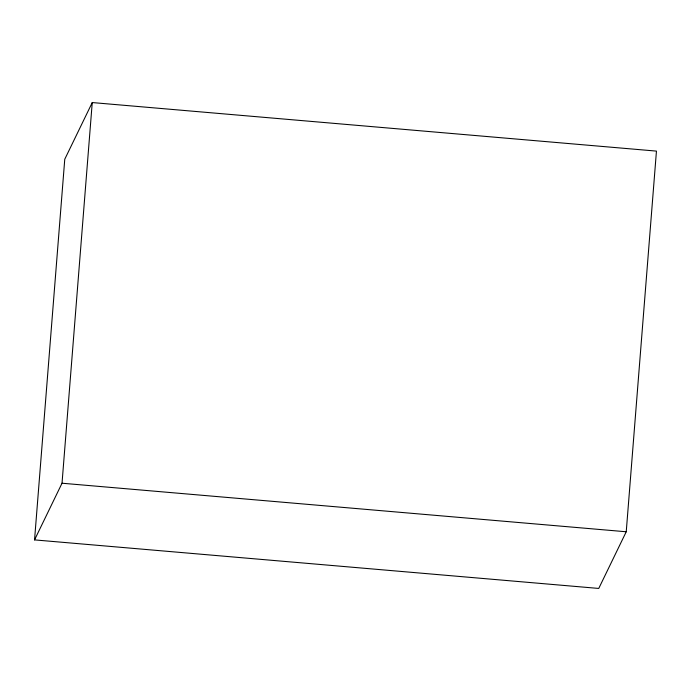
<?xml version="1.0" encoding="UTF-8"?>
<svg xmlns="http://www.w3.org/2000/svg" width="691" height="691" viewBox="0 0 691 691"><rect width="100%" height="100%" fill="white"/><g stroke="black" fill="none" stroke-linecap="round" stroke-linejoin="round"><path stroke-width="1.04" d="M34.55 539.896L64.764 159.232L92.248 102.562L656.45 151.104L626.236 531.768L598.752 588.438L34.55 539.896L62.026 483.225L92.248 102.562M62.026 483.225L626.236 531.768"/></g></svg>
